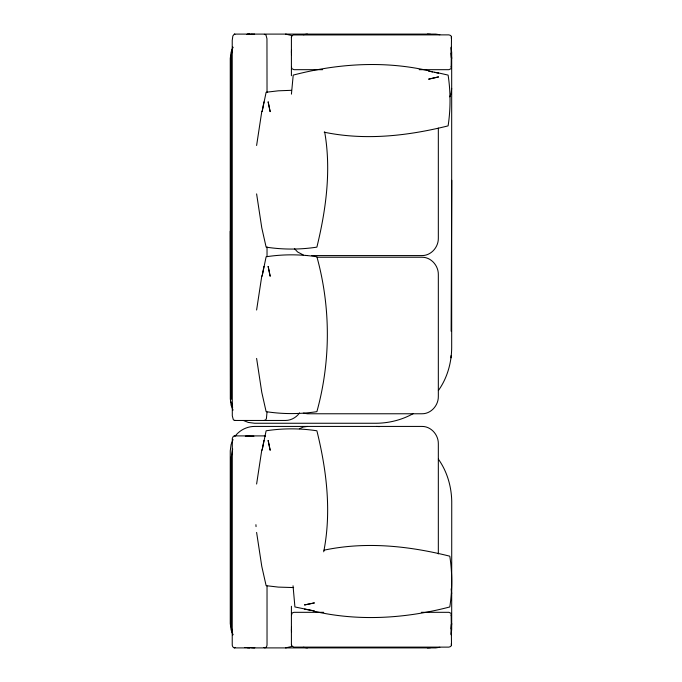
<?xml version="1.0" encoding="UTF-8"?>
<svg xmlns="http://www.w3.org/2000/svg" width="682" height="682" viewBox="0 0 682 682"><rect width="100%" height="100%" fill="white"/><g stroke="black" fill="none" stroke-linecap="round" stroke-linejoin="round"><path stroke-width="1.02" d="M451.134 47.697L451.68 52.454L451.68 347.99C451.484 363.063 447.187 378.22 438.373 390.539M451.041 357.811L451.049 355.689M451.143 331.239L451.74 180.304M291.478 49.709L291.478 54.858M291.478 627.142L291.478 632.291M291.427 94.15L293.217 75.105C337.402 63.554 383.975 60.493 428.739 70.749M291.41 52.454L291.546 50.059M451.68 88.387L451.134 93.136L449.847 96.844M451.74 623.544L451.117 628.813M451.211 57.424L451.211 47.135M451.211 634.865L451.211 624.576M256.611 145.488L261.769 111.609M256.611 310.012L261.769 276.133M256.611 484.032L261.769 450.146M291.41 75.728L291.41 37.024L291.751 35.95L293.328 34.953L448.901 34.876L450.742 35.507L451.501 37.024L451.16 68.609L448.901 69.683L419.2 69.683M291.495 66.989L291.751 68.609L294.002 69.683L322.654 69.683M421.323 612.317L448.901 612.317L451.16 613.391L451.501 644.976L450.742 646.493L448.901 647.124L294.002 647.124L291.751 646.05L291.495 644.422M451.501 37.024L451.16 38.09M451.501 614.456L451.16 615.531M323.711 551.789C331.674 511.568 326.618 470.213 316.891 430.785C300.106 428.219 282.911 428.219 266.125 430.785L262.11 450.146L263.968 440.444M304.573 609.111L314.283 610.97L294.922 606.954L293.038 585.804M451.134 634.303L451.68 629.546L451.74 501.696C451.518 486.624 447.153 471.475 438.373 459.148M263.968 101.908L262.11 111.609L266.125 92.249L278.29 90.817L291.512 90.314M263.968 266.432L262.11 276.133L266.125 256.773C282.911 254.198 300.106 254.198 316.891 256.773C330.83 307.377 330.83 361.051 316.891 411.655C300.106 414.23 282.911 414.23 266.125 411.655L261.769 392.295L256.611 358.417M232.664 47.152L231.266 55.242L231.266 399.32M232.664 448.952L231.266 457.042L231.266 626.758L232.664 634.848M233.056 47.229L231.096 52.147L230.26 58.456L230.32 398.91L231.096 405.21L233.056 410.129M233.056 439.558L231.096 444.476L230.26 450.776L230.26 623.544L231.096 629.853L233.056 634.772M299.577 412.883C296.414 417.401 291.112 420.444 285.545 420.462L234.369 420.462L233.295 419.618L232.298 415.815L232.23 40.374L232.852 35.933L234.369 34.1L435.696 34.1L439.839 34.722M235.299 435.951C239.842 430.035 247.148 426.429 254.616 426.429L421.97 426.429C431.109 426.301 438.552 434.928 438.33 443.829L438.33 553.92M235.435 647.44C233.611 648.94 232.008 646.118 232.23 644.456L232.298 438.449L233.295 436.361L234.369 435.9L265.511 435.9M299.389 428.756L303.337 427.017L307.565 426.429M413.224 413.616C402.022 419.882 389.286 423.096 376.473 423.258L254.616 423.258L248.316 422.431L243.389 420.47M292.569 646.289L285.545 647.9M264.335 34.313L265.963 34.944L266.96 38.746L267.029 92.556M234.369 420.462L234.923 420.248M303.251 34.722L307.386 34.1M439.839 647.278L435.696 647.9L234.369 647.9M264.335 436.02L265.443 436.02M323.959 550.195C365.68 541.295 408.799 545.915 449.805 556.188C452.371 572.974 452.371 590.16 449.805 606.954C405.62 618.506 359.047 621.566 314.283 611.311M245.341 436.19L253.917 436.19M254.778 647.516L244.48 647.516M247.216 34.279L249.612 34.1M247.216 436.079L249.612 435.9M247.055 34.279L252.204 34.279M251.436 34.305L254.616 34.1M427.384 647.9L430.564 647.695M293.627 587.577L278.29 587.1L266.125 585.668L261.769 566.307L256.611 532.429M311.81 255.571L421.97 255.571C431.109 255.699 438.552 247.072 438.33 238.171L438.33 128.08M317.104 257.233L421.97 257.233C431.109 257.105 438.552 265.733 438.33 274.633L438.33 396.37C438.552 405.27 431.109 413.897 421.97 413.769L307.565 413.769L303.337 413.181M323.711 612.317L294.002 612.317L292.169 612.947L291.495 615.011M427.384 34.1L430.564 34.305M376.473 426.429L379.422 426.617M251.436 647.695L254.616 647.9M305.434 255.426L306.857 255.528M285.545 34.1L292.569 35.711M307.386 647.9L303.251 647.278M247.216 647.721L249.612 647.9M324.197 132.197C365.313 140.739 407.734 135.923 448.108 125.872C450.674 109.086 450.674 91.9 448.108 75.105L438.466 72.906M432.618 71.883L428.739 71.09L438.424 73.076L434.553 72.283M234.369 435.9L234.923 436.02M303.337 254.983L297.616 251.982L294.598 248.768M234.369 34.1L234.923 34.313M264.335 420.248L265.443 420.248L266.406 418.62L267.029 412.056M263.823 647.44C265.648 648.94 267.25 646.118 267.029 644.456L267.029 586.009M451.16 66.469L451.501 67.544M451.16 643.91L451.501 644.976M232.664 407.41L231.42 402.082M451.117 53.187L451.74 58.456M451.134 588.864L451.68 593.613M291.41 37.024L291.495 37.578M324.675 131.941C331.384 170.364 326.03 209.587 316.891 247.131C300.106 249.706 282.911 249.706 266.125 247.131L261.769 227.771L256.611 193.893M255.921 524.688L256.048 526.623M291.41 629.546L291.546 631.941M230.26 231.224L230.525 402.082M291.41 606.272L291.41 644.976M267.029 246.986L267.029 256.568M304.598 604.925L314.283 602.939L304.598 604.925M438.449 76.938L428.739 79.121L438.449 76.938M268.154 101.925L270.14 111.609L268.154 101.925M268.154 266.449L270.14 276.133L268.154 266.449M268.154 440.47L270.14 450.146L268.154 440.47"/></g></svg>
